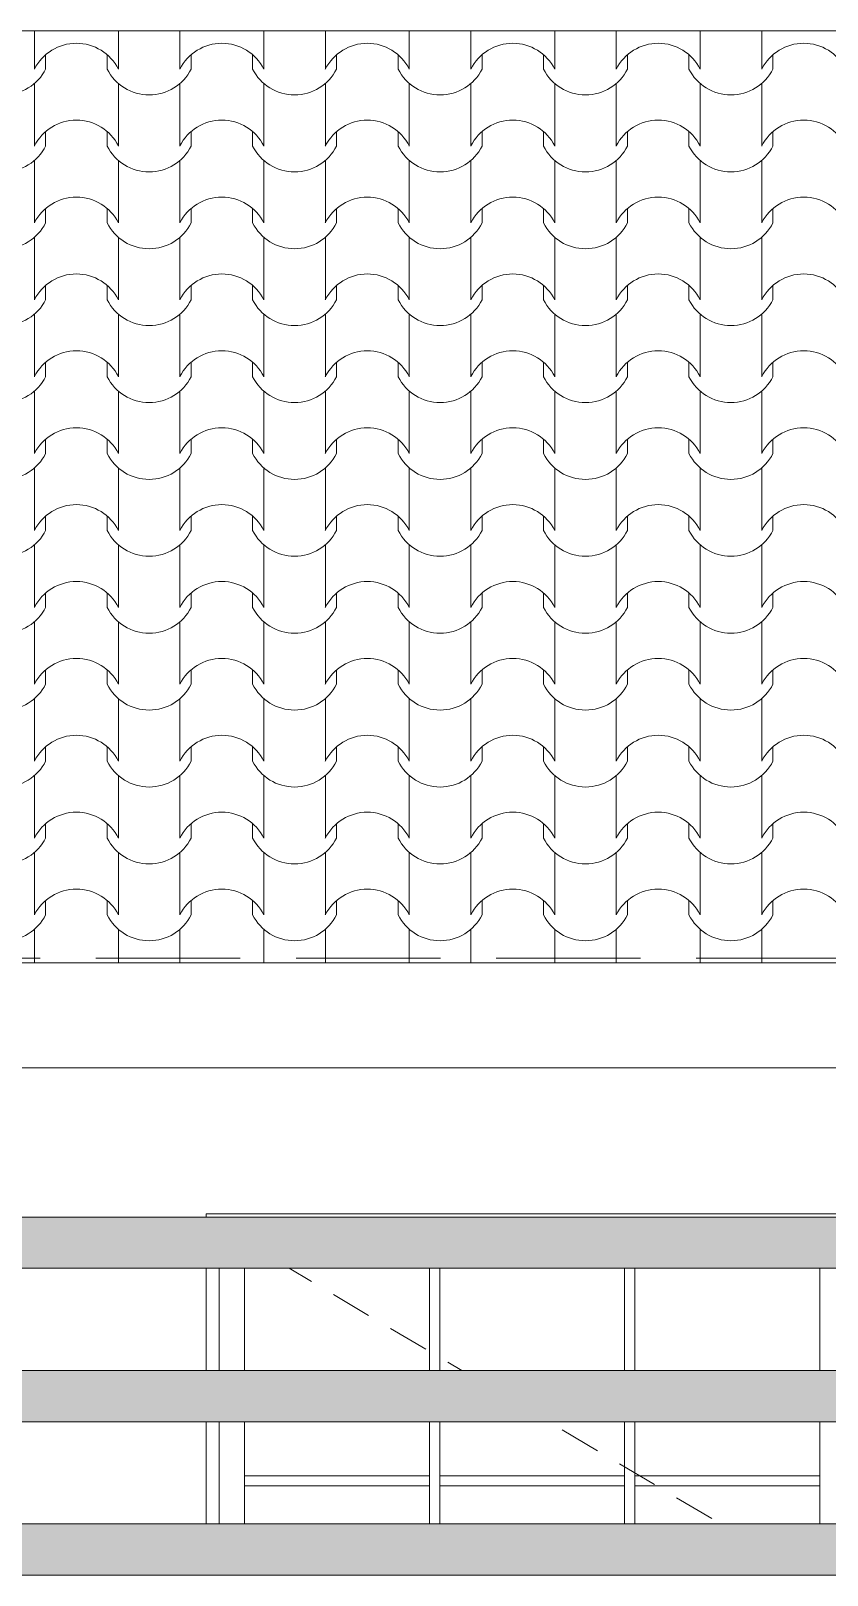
# Model space of a CAD drawing. Header units: millimetres. Extents: x 323482 to 503016, y 8175 to 72038.
# Drawn here: x 452803 to 454360, y 31271 to 34290 of the extents above; entities that cross this region are included whole.
import ezdxf

# ---------------------------------------------------------------- set-up
doc = ezdxf.new("R2010")
doc.units = ezdxf.units.MM
doc.header["$MEASUREMENT"] = 0
doc.linetypes.add('Hidden Line', pattern=[391.222223, 282.222223, -109])
for name, color, linetype, lineweight in [('2D Drafting - General_Pen_No__101', 252, 'Continuous', 13), ('Shell - Roof_Pen_No__120', 7, 'Continuous', 13), ('Structural - Bearing_Pen_No__120', 7, 'Continuous', 13)]:
    doc.layers.add(name, color=color, linetype=linetype, lineweight=lineweight)
doc.layers.add('2D Drafting - General_Pen_No__102', color=7, linetype='Continuous', lineweight=13, true_color=0xcccccc)
doc.layers.add('Structural - Bearing_Pen_No__83', color=7, linetype='Continuous', lineweight=13, true_color=0xff9955)

# ---------------------------------------------------------------- blocks, each defined once
blk = doc.blocks.new('*X4')
at = {"layer": '2D Drafting - General_Pen_No__101', "color": 252, "linetype": 'Continuous', "lineweight": 13}
for p, q in [((452810, 34290.4), (452810, 34276.6)), ((452810, 34276.6), (452810, 34215.7)), ((452974.3, 34290.4), (452974.3, 34276.6)), ((452974.3, 34276.6), (452974.3, 34215.7)), ((453094.5, 34290.4), (453094.5, 34276.6)), ((453094.5, 34276.6), (453094.5, 34215.7)), ((453258.8, 34290.4), (453258.8, 34276.6)), ((453258.8, 34276.6), (453258.8, 34215.7)), ((453379, 34290.4), (453379, 34276.6)), ((453379, 34276.6), (453379, 34215.7)), ((453543.2, 34290.4), (453543.2, 34276.6)), ((453543.2, 34276.6), (453543.2, 34215.7)), ((453663.5, 34290.4), (453663.5, 34276.6)), ((453663.5, 34276.6), (453663.5, 34215.7)), ((453827.7, 34290.4), (453827.7, 34276.6)), ((453827.7, 34276.6), (453827.7, 34215.7)), ((453948, 34290.4), (453948, 34276.6)), ((453948, 34276.6), (453948, 34215.7)), ((454112.2, 34290.4), (454112.2, 34276.6)), ((454112.2, 34276.6), (454112.2, 34215.7)), ((454232.4, 34290.4), (454232.4, 34276.6)), ((454232.4, 34276.6), (454232.4, 34215.7)), ((452832, 34243.7), (452832, 34215.7)), ((452952.3, 34243.7), (452952.3, 34215.7)), ((453116.5, 34243.7), (453116.5, 34215.7)), ((453236.8, 34243.7), (453236.8, 34215.7)), ((453401, 34243.7), (453401, 34215.7)), ((453521.2, 34243.7), (453521.2, 34215.7)), ((453685.5, 34243.7), (453685.5, 34215.7)), ((453805.7, 34243.7), (453805.7, 34215.7)), ((453970, 34243.7), (453970, 34215.7)), ((454090.2, 34243.7), (454090.2, 34215.7)), ((454254.4, 34243.7), (454254.4, 34215.7)), ((452810, 34187.3), (452810, 34126.3)), ((452974.3, 34187.3), (452974.3, 34126.3)), ((453094.5, 34187.3), (453094.5, 34126.3)), ((453258.8, 34187.3), (453258.8, 34126.3)), ((453379, 34187.3), (453379, 34126.3)), ((453543.2, 34187.3), (453543.2, 34126.3)), ((453663.5, 34187.3), (453663.5, 34126.3)), ((453827.7, 34187.3), (453827.7, 34126.3)), ((453948, 34187.3), (453948, 34126.3)), ((454112.2, 34187.3), (454112.2, 34126.3)), ((454232.4, 34187.3), (454232.4, 34126.3)), ((452810, 34126.3), (452810, 34065.3)), ((452974.3, 34126.3), (452974.3, 34065.3)), ((453094.5, 34126.3), (453094.5, 34065.3)), ((453258.8, 34126.3), (453258.8, 34065.3)), ((453379, 34126.3), (453379, 34065.3)), ((453543.2, 34126.3), (453543.2, 34065.3)), ((453663.5, 34126.3), (453663.5, 34065.3)), ((453827.7, 34126.3), (453827.7, 34065.3)), ((453948, 34126.3), (453948, 34065.3)), ((454112.2, 34126.3), (454112.2, 34065.3)), ((454232.4, 34126.3), (454232.4, 34065.3)), ((452832, 34093.4), (452832, 34065.3)), ((452952.3, 34093.4), (452952.3, 34065.3)), ((453116.5, 34093.4), (453116.5, 34065.3)), ((453236.8, 34093.4), (453236.8, 34065.3)), ((453401, 34093.4), (453401, 34065.3)), ((453521.2, 34093.4), (453521.2, 34065.3)), ((453685.5, 34093.4), (453685.5, 34065.3)), ((453805.7, 34093.4), (453805.7, 34065.3)), ((453970, 34093.4), (453970, 34065.3)), ((454090.2, 34093.4), (454090.2, 34065.3)), ((454254.4, 34093.4), (454254.4, 34065.3)), ((452810, 34036.9), (452810, 33976)), ((452974.3, 34036.9), (452974.3, 33976)), ((453094.5, 34036.9), (453094.5, 33976)), ((453258.8, 34036.9), (453258.8, 33976)), ((453379, 34036.9), (453379, 33976)), ((453543.2, 34036.9), (453543.2, 33976)), ((453663.5, 34036.9), (453663.5, 33976)), ((453827.7, 34036.9), (453827.7, 33976)), ((453948, 34036.9), (453948, 33976)), ((454112.2, 34036.9), (454112.2, 33976)), ((454232.4, 34036.9), (454232.4, 33976)), ((452810, 33976), (452810, 33915)), ((452974.3, 33976), (452974.3, 33915)), ((453094.5, 33976), (453094.5, 33915)), ((453258.8, 33976), (453258.8, 33915)), ((453379, 33976), (453379, 33915)), ((453543.2, 33976), (453543.2, 33915)), ((453663.5, 33976), (453663.5, 33915)), ((453827.7, 33976), (453827.7, 33915)), ((453948, 33976), (453948, 33915)), ((454112.2, 33976), (454112.2, 33915)), ((454232.4, 33976), (454232.4, 33915)), ((452832, 33943), (452832, 33915)), ((452952.3, 33943), (452952.3, 33915)), ((453116.5, 33943), (453116.5, 33915)), ((453236.8, 33943), (453236.8, 33915)), ((453401, 33943), (453401, 33915)), ((453521.2, 33943), (453521.2, 33915)), ((453685.5, 33943), (453685.5, 33915)), ((453805.7, 33943), (453805.7, 33915)), ((453970, 33943), (453970, 33915)), ((454090.2, 33943), (454090.2, 33915)), ((454254.4, 33943), (454254.4, 33915)), ((452810, 33886.6), (452810, 33825.6)), ((452974.3, 33886.6), (452974.3, 33825.6)), ((453094.5, 33886.6), (453094.5, 33825.6)), ((453258.8, 33886.6), (453258.8, 33825.6)), ((453379, 33886.6), (453379, 33825.6)), ((453543.2, 33886.6), (453543.2, 33825.6)), ((453663.5, 33886.6), (453663.5, 33825.6)), ((453827.7, 33886.6), (453827.7, 33825.6)), ((453948, 33886.6), (453948, 33825.6)), ((454112.2, 33886.6), (454112.2, 33825.6)), ((454232.4, 33886.6), (454232.4, 33825.6)), ((452810, 33825.6), (452810, 33764.7)), ((452974.3, 33825.6), (452974.3, 33764.7)), ((453094.5, 33825.6), (453094.5, 33764.7)), ((453258.8, 33825.6), (453258.8, 33764.7)), ((453379, 33825.6), (453379, 33764.7)), ((453543.2, 33825.6), (453543.2, 33764.7)), ((453663.5, 33825.6), (453663.5, 33764.7)), ((453827.7, 33825.6), (453827.7, 33764.7)), ((453948, 33825.6), (453948, 33764.7)), ((454112.2, 33825.6), (454112.2, 33764.7)), ((454232.4, 33825.6), (454232.4, 33764.7)), ((452832, 33792.7), (452832, 33764.7)), ((452952.3, 33792.7), (452952.3, 33764.7)), ((453116.5, 33792.7), (453116.5, 33764.7)), ((453236.8, 33792.7), (453236.8, 33764.7)), ((453401, 33792.7), (453401, 33764.7)), ((453521.2, 33792.7), (453521.2, 33764.7)), ((453685.5, 33792.7), (453685.5, 33764.7)), ((453805.7, 33792.7), (453805.7, 33764.7)), ((453970, 33792.7), (453970, 33764.7)), ((454090.2, 33792.7), (454090.2, 33764.7)), ((454254.4, 33792.7), (454254.4, 33764.7)), ((452810, 33736.3), (452810, 33675.3)), ((452974.3, 33736.3), (452974.3, 33675.3)), ((453094.5, 33736.3), (453094.5, 33675.3)), ((453258.8, 33736.3), (453258.8, 33675.3)), ((453379, 33736.3), (453379, 33675.3)), ((453543.2, 33736.3), (453543.2, 33675.3)), ((453663.5, 33736.3), (453663.5, 33675.3)), ((453827.7, 33736.3), (453827.7, 33675.3)), ((453948, 33736.3), (453948, 33675.3)), ((454112.2, 33736.3), (454112.2, 33675.3)), ((454232.4, 33736.3), (454232.4, 33675.3)), ((452810, 33675.3), (452810, 33614.3)), ((452974.3, 33675.3), (452974.3, 33614.3)), ((453094.5, 33675.3), (453094.5, 33614.3)), ((453258.8, 33675.3), (453258.8, 33614.3)), ((453379, 33675.3), (453379, 33614.3)), ((453543.2, 33675.3), (453543.2, 33614.3)), ((453663.5, 33675.3), (453663.5, 33614.3)), ((453827.7, 33675.3), (453827.7, 33614.3)), ((453948, 33675.3), (453948, 33614.3)), ((454112.2, 33675.3), (454112.2, 33614.3)), ((454232.4, 33675.3), (454232.4, 33614.3)), ((452832, 33642.3), (452832, 33614.3)), ((452952.3, 33642.3), (452952.3, 33614.3)), ((453116.5, 33642.3), (453116.5, 33614.3)), ((453236.8, 33642.3), (453236.8, 33614.3)), ((453401, 33642.3), (453401, 33614.3)), ((453521.2, 33642.3), (453521.2, 33614.3)), ((453685.5, 33642.3), (453685.5, 33614.3)), ((453805.7, 33642.3), (453805.7, 33614.3)), ((453970, 33642.3), (453970, 33614.3)), ((454090.2, 33642.3), (454090.2, 33614.3)), ((454254.4, 33642.3), (454254.4, 33614.3)), ((452810, 33585.9), (452810, 33524.9)), ((452974.3, 33585.9), (452974.3, 33524.9)), ((453094.5, 33585.9), (453094.5, 33524.9)), ((453258.8, 33585.9), (453258.8, 33524.9)), ((453379, 33585.9), (453379, 33524.9)), ((453543.2, 33585.9), (453543.2, 33524.9)), ((453663.5, 33585.9), (453663.5, 33524.9)), ((453827.7, 33585.9), (453827.7, 33524.9)), ((453948, 33585.9), (453948, 33524.9)), ((454112.2, 33585.9), (454112.2, 33524.9)), ((454232.4, 33585.9), (454232.4, 33524.9)), ((452810, 33524.9), (452810, 33464)), ((452974.3, 33524.9), (452974.3, 33464)), ((453094.5, 33524.9), (453094.5, 33464)), ((453258.8, 33524.9), (453258.8, 33464)), ((453379, 33524.9), (453379, 33464)), ((453543.2, 33524.9), (453543.2, 33464)), ((453663.5, 33524.9), (453663.5, 33464)), ((453827.7, 33524.9), (453827.7, 33464)), ((453948, 33524.9), (453948, 33464)), ((454112.2, 33524.9), (454112.2, 33464)), ((454232.4, 33524.9), (454232.4, 33464)), ((452832, 33492), (452832, 33464)), ((452952.3, 33492), (452952.3, 33464)), ((453116.5, 33492), (453116.5, 33464)), ((453236.8, 33492), (453236.8, 33464)), ((453401, 33492), (453401, 33464)), ((453521.2, 33492), (453521.2, 33464)), ((453685.5, 33492), (453685.5, 33464)), ((453805.7, 33492), (453805.7, 33464)), ((453970, 33492), (453970, 33464)), ((454090.2, 33492), (454090.2, 33464)), ((454254.4, 33492), (454254.4, 33464)), ((452810, 33435.6), (452810, 33374.6)), ((452974.3, 33435.6), (452974.3, 33374.6)), ((453094.5, 33435.6), (453094.5, 33374.6)), ((453258.8, 33435.6), (453258.8, 33374.6)), ((453379, 33435.6), (453379, 33374.6)), ((453543.2, 33435.6), (453543.2, 33374.6)), ((453663.5, 33435.6), (453663.5, 33374.6)), ((453827.7, 33435.6), (453827.7, 33374.6)), ((453948, 33435.6), (453948, 33374.6)), ((454112.2, 33435.6), (454112.2, 33374.6)), ((454232.4, 33435.6), (454232.4, 33374.6)), ((452810, 33374.6), (452810, 33313.6)), ((452974.3, 33374.6), (452974.3, 33313.6)), ((453094.5, 33374.6), (453094.5, 33313.6)), ((453258.8, 33374.6), (453258.8, 33313.6)), ((453379, 33374.6), (453379, 33313.6)), ((453543.2, 33374.6), (453543.2, 33313.6)), ((453663.5, 33374.6), (453663.5, 33313.6)), ((453827.7, 33374.6), (453827.7, 33313.6)), ((453948, 33374.6), (453948, 33313.6)), ((454112.2, 33374.6), (454112.2, 33313.6)), ((454232.4, 33374.6), (454232.4, 33313.6)), ((452832, 33341.7), (452832, 33313.6)), ((452952.3, 33341.7), (452952.3, 33313.6)), ((453116.5, 33341.7), (453116.5, 33313.6)), ((453236.8, 33341.7), (453236.8, 33313.6)), ((453401, 33341.7), (453401, 33313.6)), ((453521.2, 33341.7), (453521.2, 33313.6)), ((453685.5, 33341.7), (453685.5, 33313.6)), ((453805.7, 33341.7), (453805.7, 33313.6)), ((453970, 33341.7), (453970, 33313.6)), ((454090.2, 33341.7), (454090.2, 33313.6)), ((454254.4, 33341.7), (454254.4, 33313.6)), ((452810, 33285.2), (452810, 33224.3)), ((452974.3, 33285.2), (452974.3, 33224.3)), ((453094.5, 33285.2), (453094.5, 33224.3)), ((453258.8, 33285.2), (453258.8, 33224.3)), ((453379, 33285.2), (453379, 33224.3)), ((453543.2, 33285.2), (453543.2, 33224.3)), ((453663.5, 33285.2), (453663.5, 33224.3)), ((453827.7, 33285.2), (453827.7, 33224.3)), ((453948, 33285.2), (453948, 33224.3)), ((454112.2, 33285.2), (454112.2, 33224.3)), ((454232.4, 33285.2), (454232.4, 33224.3)), ((452810, 33224.3), (452810, 33163.3)), ((452974.3, 33224.3), (452974.3, 33163.3)), ((453094.5, 33224.3), (453094.5, 33163.3)), ((453258.8, 33224.3), (453258.8, 33163.3)), ((453379, 33224.3), (453379, 33163.3)), ((453543.2, 33224.3), (453543.2, 33163.3)), ((453663.5, 33224.3), (453663.5, 33163.3)), ((453827.7, 33224.3), (453827.7, 33163.3)), ((453948, 33224.3), (453948, 33163.3)), ((454112.2, 33224.3), (454112.2, 33163.3)), ((454232.4, 33224.3), (454232.4, 33163.3)), ((452832, 33191.3), (452832, 33163.3)), ((452952.3, 33191.3), (452952.3, 33163.3)), ((453116.5, 33191.3), (453116.5, 33163.3)), ((453236.8, 33191.3), (453236.8, 33163.3)), ((453401, 33191.3), (453401, 33163.3)), ((453521.2, 33191.3), (453521.2, 33163.3)), ((453685.5, 33191.3), (453685.5, 33163.3)), ((453805.7, 33191.3), (453805.7, 33163.3)), ((453970, 33191.3), (453970, 33163.3)), ((454090.2, 33191.3), (454090.2, 33163.3)), ((454254.4, 33191.3), (454254.4, 33163.3)), ((452810, 33134.9), (452810, 33073.9)), ((452974.3, 33134.9), (452974.3, 33073.9)), ((453094.5, 33134.9), (453094.5, 33073.9)), ((453258.8, 33134.9), (453258.8, 33073.9)), ((453379, 33134.9), (453379, 33073.9)), ((453543.2, 33134.9), (453543.2, 33073.9)), ((453663.5, 33134.9), (453663.5, 33073.9)), ((453827.7, 33134.9), (453827.7, 33073.9)), ((453948, 33134.9), (453948, 33073.9)), ((454112.2, 33134.9), (454112.2, 33073.9)), ((454232.4, 33134.9), (454232.4, 33073.9)), ((452810, 33073.9), (452810, 33013)), ((452974.3, 33073.9), (452974.3, 33013)), ((453094.5, 33073.9), (453094.5, 33013)), ((453258.8, 33073.9), (453258.8, 33013)), ((453379, 33073.9), (453379, 33013)), ((453543.2, 33073.9), (453543.2, 33013)), ((453663.5, 33073.9), (453663.5, 33013)), ((453827.7, 33073.9), (453827.7, 33013)), ((453948, 33073.9), (453948, 33013)), ((454112.2, 33073.9), (454112.2, 33013)), ((454232.4, 33073.9), (454232.4, 33013)), ((452832, 33041), (452832, 33013)), ((452952.3, 33041), (452952.3, 33013)), ((453116.5, 33041), (453116.5, 33013)), ((453236.8, 33041), (453236.8, 33013)), ((453401, 33041), (453401, 33013)), ((453521.2, 33041), (453521.2, 33013)), ((453685.5, 33041), (453685.5, 33013)), ((453805.7, 33041), (453805.7, 33013)), ((453970, 33041), (453970, 33013)), ((454090.2, 33041), (454090.2, 33013)), ((454254.4, 33041), (454254.4, 33013)), ((452810, 32984.6), (452810, 32923.6)), ((452974.3, 32984.6), (452974.3, 32923.6)), ((453094.5, 32984.6), (453094.5, 32923.6)), ((453258.8, 32984.6), (453258.8, 32923.6)), ((453379, 32984.6), (453379, 32923.6)), ((453543.2, 32984.6), (453543.2, 32923.6)), ((453663.5, 32984.6), (453663.5, 32923.6)), ((453827.7, 32984.6), (453827.7, 32923.6)), ((453948, 32984.6), (453948, 32923.6)), ((454112.2, 32984.6), (454112.2, 32923.6)), ((454232.4, 32984.6), (454232.4, 32923.6)), ((452810, 32923.6), (452810, 32862.6)), ((452974.3, 32923.6), (452974.3, 32862.6)), ((453094.5, 32923.6), (453094.5, 32862.6)), ((453258.8, 32923.6), (453258.8, 32862.6)), ((453379, 32923.6), (453379, 32862.6)), ((453543.2, 32923.6), (453543.2, 32862.6)), ((453663.5, 32923.6), (453663.5, 32862.6)), ((453827.7, 32923.6), (453827.7, 32862.6)), ((453948, 32923.6), (453948, 32862.6)), ((454112.2, 32923.6), (454112.2, 32862.6)), ((454232.4, 32923.6), (454232.4, 32862.6)), ((452832, 32890.7), (452832, 32862.6)), ((452952.3, 32890.7), (452952.3, 32862.6)), ((453116.5, 32890.7), (453116.5, 32862.6)), ((453236.8, 32890.7), (453236.8, 32862.6)), ((453401, 32890.7), (453401, 32862.6)), ((453521.2, 32890.7), (453521.2, 32862.6)), ((453685.5, 32890.7), (453685.5, 32862.6)), ((453805.7, 32890.7), (453805.7, 32862.6)), ((453970, 32890.7), (453970, 32862.6)), ((454090.2, 32890.7), (454090.2, 32862.6)), ((454254.4, 32890.7), (454254.4, 32862.6)), ((452810, 32834.2), (452810, 32773.3)), ((452974.3, 32834.2), (452974.3, 32773.3)), ((453094.5, 32834.2), (453094.5, 32773.3)), ((453258.8, 32834.2), (453258.8, 32773.3)), ((453379, 32834.2), (453379, 32773.3)), ((453543.2, 32834.2), (453543.2, 32773.3)), ((453663.5, 32834.2), (453663.5, 32773.3)), ((453827.7, 32834.2), (453827.7, 32773.3)), ((453948, 32834.2), (453948, 32773.3)), ((454112.2, 32834.2), (454112.2, 32773.3)), ((454232.4, 32834.2), (454232.4, 32773.3)), ((452810, 32773.3), (452810, 32712.3)), ((452974.3, 32773.3), (452974.3, 32712.3)), ((453094.5, 32773.3), (453094.5, 32712.3)), ((453258.8, 32773.3), (453258.8, 32712.3)), ((453379, 32773.3), (453379, 32712.3)), ((453543.2, 32773.3), (453543.2, 32712.3)), ((453663.5, 32773.3), (453663.5, 32712.3)), ((453827.7, 32773.3), (453827.7, 32712.3)), ((453948, 32773.3), (453948, 32712.3)), ((454112.2, 32773.3), (454112.2, 32712.3)), ((454232.4, 32773.3), (454232.4, 32712.3)), ((452832, 32740.3), (452832, 32712.3)), ((452952.3, 32740.3), (452952.3, 32712.3)), ((453116.5, 32740.3), (453116.5, 32712.3)), ((453236.8, 32740.3), (453236.8, 32712.3)), ((453401, 32740.3), (453401, 32712.3)), ((453521.2, 32740.3), (453521.2, 32712.3)), ((453685.5, 32740.3), (453685.5, 32712.3)), ((453805.7, 32740.3), (453805.7, 32712.3)), ((453970, 32740.3), (453970, 32712.3)), ((454090.2, 32740.3), (454090.2, 32712.3)), ((454254.4, 32740.3), (454254.4, 32712.3)), ((452810, 32683.9), (452810, 32622.9)), ((452974.3, 32683.9), (452974.3, 32622.9)), ((453094.5, 32683.9), (453094.5, 32622.9)), ((453258.8, 32683.9), (453258.8, 32622.9)), ((453379, 32683.9), (453379, 32622.9)), ((453543.2, 32683.9), (453543.2, 32622.9)), ((453663.5, 32683.9), (453663.5, 32622.9)), ((453827.7, 32683.9), (453827.7, 32622.9)), ((453948, 32683.9), (453948, 32622.9)), ((454112.2, 32683.9), (454112.2, 32622.9)), ((454232.4, 32683.9), (454232.4, 32622.9)), ((452810, 32622.9), (452810, 32562)), ((452974.3, 32622.9), (452974.3, 32562)), ((453094.5, 32622.9), (453094.5, 32562)), ((453258.8, 32622.9), (453258.8, 32562)), ((453379, 32622.9), (453379, 32562)), ((453543.2, 32622.9), (453543.2, 32562)), ((453663.5, 32622.9), (453663.5, 32562)), ((453827.7, 32622.9), (453827.7, 32562)), ((453948, 32622.9), (453948, 32562)), ((454112.2, 32622.9), (454112.2, 32562)), ((454232.4, 32622.9), (454232.4, 32562)), ((452832, 32590), (452832, 32562)), ((452952.3, 32590), (452952.3, 32562)), ((453116.5, 32590), (453116.5, 32562)), ((453236.8, 32590), (453236.8, 32562)), ((453401, 32590), (453401, 32562)), ((453521.2, 32590), (453521.2, 32562)), ((453685.5, 32590), (453685.5, 32562)), ((453805.7, 32590), (453805.7, 32562)), ((453970, 32590), (453970, 32562)), ((454090.2, 32590), (454090.2, 32562)), ((454254.4, 32590), (454254.4, 32562)), ((452810, 32533.6), (452810, 32472.6)), ((452974.3, 32533.6), (452974.3, 32472.6)), ((453094.5, 32533.6), (453094.5, 32472.6)), ((453258.8, 32533.6), (453258.8, 32472.6)), ((453379, 32533.6), (453379, 32472.6)), ((453543.2, 32533.6), (453543.2, 32472.6)), ((453663.5, 32533.6), (453663.5, 32472.6)), ((453827.7, 32533.6), (453827.7, 32472.6)), ((453948, 32533.6), (453948, 32472.6)), ((454112.2, 32533.6), (454112.2, 32472.6)), ((454232.4, 32533.6), (454232.4, 32472.6)), ((452810, 32472.6), (452810, 32468.3)), ((452974.3, 32472.6), (452974.3, 32468.3)), ((453094.5, 32472.6), (453094.5, 32468.3)), ((453258.8, 32472.6), (453258.8, 32468.3)), ((453379, 32472.6), (453379, 32468.3)), ((453543.2, 32472.6), (453543.2, 32468.3)), ((453663.5, 32472.6), (453663.5, 32468.3)), ((453827.7, 32472.6), (453827.7, 32468.3)), ((453948, 32472.6), (453948, 32468.3)), ((454112.2, 32472.6), (454112.2, 32468.3)), ((454232.4, 32472.6), (454232.4, 32468.3))]:
    blk.add_line(p, q, dxfattribs=at)
for centre, radius, start, end in [((452892.4, 34173.7), 92.5, 90.1705, 153.0115), ((452891.9, 34173.7), 92.5, 26.9885, 89.8295), ((453176.9, 34173.7), 92.5, 90.1705, 153.0115), ((453176.4, 34173.7), 92.5, 26.9885, 89.8295), ((453461.4, 34173.7), 92.5, 90.1705, 153.0115), ((453460.8, 34173.7), 92.5, 26.9885, 89.8295), ((453745.9, 34173.7), 92.5, 90.1705, 153.0115), ((453745.3, 34173.7), 92.5, 26.9885, 89.8295), ((454030.4, 34173.7), 92.5, 90.1705, 153.0115), ((454029.8, 34173.7), 92.5, 26.9885, 89.8295), ((454314.8, 34173.7), 92.5, 90.1705, 153.0115), ((454314.3, 34173.7), 92.5, 26.9885, 89.8295), ((452749.9, 34257), 91.9, 206.7044, 333.2956), ((453034.4, 34257), 91.9, 206.7044, 333.2956), ((453318.9, 34257), 91.9, 206.7044, 333.2956), ((453603.4, 34257), 91.9, 206.7044, 333.2956), ((453887.8, 34257), 91.9, 206.7044, 333.2956), ((454172.3, 34257), 91.9, 206.7044, 333.2956), ((452892.4, 34023.4), 92.5, 90.1705, 153.0115), ((452891.9, 34023.4), 92.5, 26.9885, 89.8295), ((453176.9, 34023.4), 92.5, 90.1705, 153.0115), ((453176.4, 34023.4), 92.5, 26.9885, 89.8295), ((453461.4, 34023.4), 92.5, 90.1705, 153.0115), ((453460.8, 34023.4), 92.5, 26.9885, 89.8295), ((453745.9, 34023.4), 92.5, 90.1705, 153.0115), ((453745.3, 34023.4), 92.5, 26.9885, 89.8295), ((454030.4, 34023.4), 92.5, 90.1705, 153.0115), ((454029.8, 34023.4), 92.5, 26.9885, 89.8295), ((454314.8, 34023.4), 92.5, 90.1705, 153.0115), ((454314.3, 34023.4), 92.5, 26.9885, 89.8295), ((452749.9, 34106.6), 91.9, 206.7044, 333.2956), ((453034.4, 34106.6), 91.9, 206.7044, 333.2956), ((453318.9, 34106.6), 91.9, 206.7044, 333.2956), ((453603.4, 34106.6), 91.9, 206.7044, 333.2956), ((453887.8, 34106.6), 91.9, 206.7044, 333.2956), ((454172.3, 34106.6), 91.9, 206.7044, 333.2956), ((452892.4, 33873), 92.5, 90.1705, 153.0115), ((452891.9, 33873), 92.5, 26.9885, 89.8295), ((453176.9, 33873), 92.5, 90.1705, 153.0115), ((453176.4, 33873), 92.5, 26.9885, 89.8295), ((453461.4, 33873), 92.5, 90.1705, 153.0115), ((453460.8, 33873), 92.5, 26.9885, 89.8295), ((453745.9, 33873), 92.5, 90.1705, 153.0115), ((453745.3, 33873), 92.5, 26.9885, 89.8295), ((454030.4, 33873), 92.5, 90.1705, 153.0115), ((454029.8, 33873), 92.5, 26.9885, 89.8295), ((454314.8, 33873), 92.5, 90.1705, 153.0115), ((454314.3, 33873), 92.5, 26.9885, 89.8295), ((452749.9, 33956.3), 91.9, 206.7044, 333.2956), ((453034.4, 33956.3), 91.9, 206.7044, 333.2956), ((453318.9, 33956.3), 91.9, 206.7044, 333.2956), ((453603.4, 33956.3), 91.9, 206.7044, 333.2956), ((453887.8, 33956.3), 91.9, 206.7044, 333.2956), ((454172.3, 33956.3), 91.9, 206.7044, 333.2956), ((452892.4, 33722.7), 92.5, 90.1705, 153.0115), ((452891.9, 33722.7), 92.5, 26.9885, 89.8295), ((453176.9, 33722.7), 92.5, 90.1705, 153.0115), ((453176.4, 33722.7), 92.5, 26.9885, 89.8295), ((453461.4, 33722.7), 92.5, 90.1705, 153.0115), ((453460.8, 33722.7), 92.5, 26.9885, 89.8295), ((453745.9, 33722.7), 92.5, 90.1705, 153.0115), ((453745.3, 33722.7), 92.5, 26.9885, 89.8295), ((454030.4, 33722.7), 92.5, 90.1705, 153.0115), ((454029.8, 33722.7), 92.5, 26.9885, 89.8295), ((454314.8, 33722.7), 92.5, 90.1705, 153.0115), ((454314.3, 33722.7), 92.5, 26.9885, 89.8295), ((452749.9, 33806), 91.9, 206.7044, 333.2956), ((453034.4, 33806), 91.9, 206.7044, 333.2956), ((453318.9, 33806), 91.9, 206.7044, 333.2956), ((453603.4, 33806), 91.9, 206.7044, 333.2956), ((453887.8, 33806), 91.9, 206.7044, 333.2956), ((454172.3, 33806), 91.9, 206.7044, 333.2956), ((452892.4, 33572.4), 92.5, 90.1705, 153.0115), ((452891.9, 33572.4), 92.5, 26.9885, 89.8295), ((453176.9, 33572.4), 92.5, 90.1705, 153.0115), ((453176.4, 33572.4), 92.5, 26.9885, 89.8295), ((453461.4, 33572.4), 92.5, 90.1705, 153.0115), ((453460.8, 33572.4), 92.5, 26.9885, 89.8295), ((453745.9, 33572.4), 92.5, 90.1705, 153.0115), ((453745.3, 33572.4), 92.5, 26.9885, 89.8295), ((454030.4, 33572.4), 92.5, 90.1705, 153.0115), ((454029.8, 33572.4), 92.5, 26.9885, 89.8295), ((454314.8, 33572.4), 92.5, 90.1705, 153.0115), ((454314.3, 33572.4), 92.5, 26.9885, 89.8295), ((452749.9, 33655.6), 91.9, 206.7044, 333.2956), ((453034.4, 33655.6), 91.9, 206.7044, 333.2956), ((453318.9, 33655.6), 91.9, 206.7044, 333.2956), ((453603.4, 33655.6), 91.9, 206.7044, 333.2956), ((453887.8, 33655.6), 91.9, 206.7044, 333.2956), ((454172.3, 33655.6), 91.9, 206.7044, 333.2956), ((452892.4, 33422), 92.5, 90.1705, 153.0115), ((452891.9, 33422), 92.5, 26.9885, 89.8295), ((453176.9, 33422), 92.5, 90.1705, 153.0115), ((453176.4, 33422), 92.5, 26.9885, 89.8295), ((453461.4, 33422), 92.5, 90.1705, 153.0115), ((453460.8, 33422), 92.5, 26.9885, 89.8295), ((453745.9, 33422), 92.5, 90.1705, 153.0115), ((453745.3, 33422), 92.5, 26.9885, 89.8295), ((454030.4, 33422), 92.5, 90.1705, 153.0115), ((454029.8, 33422), 92.5, 26.9885, 89.8295), ((454314.8, 33422), 92.5, 90.1705, 153.0115), ((454314.3, 33422), 92.5, 26.9885, 89.8295), ((452749.9, 33505.3), 91.9, 206.7044, 333.2956), ((453034.4, 33505.3), 91.9, 206.7044, 333.2956), ((453318.9, 33505.3), 91.9, 206.7044, 333.2956), ((453603.4, 33505.3), 91.9, 206.7044, 333.2956), ((453887.8, 33505.3), 91.9, 206.7044, 333.2956), ((454172.3, 33505.3), 91.9, 206.7044, 333.2956), ((452892.4, 33271.7), 92.5, 90.1705, 153.0115), ((452891.9, 33271.7), 92.5, 26.9885, 89.8295), ((453176.9, 33271.7), 92.5, 90.1705, 153.0115), ((453176.4, 33271.7), 92.5, 26.9885, 89.8295), ((453461.4, 33271.7), 92.5, 90.1705, 153.0115), ((453460.8, 33271.7), 92.5, 26.9885, 89.8295), ((453745.9, 33271.7), 92.5, 90.1705, 153.0115), ((453745.3, 33271.7), 92.5, 26.9885, 89.8295), ((454030.4, 33271.7), 92.5, 90.1705, 153.0115), ((454029.8, 33271.7), 92.5, 26.9885, 89.8295), ((454314.8, 33271.7), 92.5, 90.1705, 153.0115), ((454314.3, 33271.7), 92.5, 26.9885, 89.8295), ((452749.9, 33355), 91.9, 206.7044, 333.2956), ((453034.4, 33355), 91.9, 206.7044, 333.2956), ((453318.9, 33355), 91.9, 206.7044, 333.2956), ((453603.4, 33355), 91.9, 206.7044, 333.2956), ((453887.8, 33355), 91.9, 206.7044, 333.2956), ((454172.3, 33355), 91.9, 206.7044, 333.2956), ((452892.4, 33121.3), 92.5, 90.1705, 153.0115), ((452891.9, 33121.3), 92.5, 26.9885, 89.8295), ((453176.9, 33121.3), 92.5, 90.1705, 153.0115), ((453176.4, 33121.3), 92.5, 26.9885, 89.8295), ((453461.4, 33121.3), 92.5, 90.1705, 153.0115), ((453460.8, 33121.3), 92.5, 26.9885, 89.8295), ((453745.9, 33121.3), 92.5, 90.1705, 153.0115), ((453745.3, 33121.3), 92.5, 26.9885, 89.8295), ((454030.4, 33121.3), 92.5, 90.1705, 153.0115), ((454029.8, 33121.3), 92.5, 26.9885, 89.8295), ((454314.8, 33121.3), 92.5, 90.1705, 153.0115), ((454314.3, 33121.3), 92.5, 26.9885, 89.8295), ((452749.9, 33204.6), 91.9, 206.7044, 333.2956), ((453034.4, 33204.6), 91.9, 206.7044, 333.2956), ((453318.9, 33204.6), 91.9, 206.7044, 333.2956), ((453603.4, 33204.6), 91.9, 206.7044, 333.2956), ((453887.8, 33204.6), 91.9, 206.7044, 333.2956), ((454172.3, 33204.6), 91.9, 206.7044, 333.2956), ((452892.4, 32971), 92.5, 90.1705, 153.0115), ((452891.9, 32971), 92.5, 26.9885, 89.8295), ((453176.9, 32971), 92.5, 90.1705, 153.0115), ((453176.4, 32971), 92.5, 26.9885, 89.8295), ((453461.4, 32971), 92.5, 90.1705, 153.0115), ((453460.8, 32971), 92.5, 26.9885, 89.8295), ((453745.9, 32971), 92.5, 90.1705, 153.0115), ((453745.3, 32971), 92.5, 26.9885, 89.8295), ((454030.4, 32971), 92.5, 90.1705, 153.0115), ((454029.8, 32971), 92.5, 26.9885, 89.8295), ((454314.8, 32971), 92.5, 90.1705, 153.0115), ((454314.3, 32971), 92.5, 26.9885, 89.8295), ((452749.9, 33054.3), 91.9, 206.7044, 333.2956), ((453034.4, 33054.3), 91.9, 206.7044, 333.2956), ((453318.9, 33054.3), 91.9, 206.7044, 333.2956), ((453603.4, 33054.3), 91.9, 206.7044, 333.2956), ((453887.8, 33054.3), 91.9, 206.7044, 333.2956), ((454172.3, 33054.3), 91.9, 206.7044, 333.2956), ((452892.4, 32820.7), 92.5, 90.1705, 153.0115), ((452891.9, 32820.7), 92.5, 26.9885, 89.8295), ((453176.9, 32820.7), 92.5, 90.1705, 153.0115), ((453176.4, 32820.7), 92.5, 26.9885, 89.8295), ((453461.4, 32820.7), 92.5, 90.1705, 153.0115), ((453460.8, 32820.7), 92.5, 26.9885, 89.8295), ((453745.9, 32820.7), 92.5, 90.1705, 153.0115), ((453745.3, 32820.7), 92.5, 26.9885, 89.8295), ((454030.4, 32820.7), 92.5, 90.1705, 153.0115), ((454029.8, 32820.7), 92.5, 26.9885, 89.8295), ((454314.8, 32820.7), 92.5, 90.1705, 153.0115), ((454314.3, 32820.7), 92.5, 26.9885, 89.8295), ((452749.9, 32903.9), 91.9, 206.7044, 333.2956), ((453034.4, 32903.9), 91.9, 206.7044, 333.2956), ((453318.9, 32903.9), 91.9, 206.7044, 333.2956), ((453603.4, 32903.9), 91.9, 206.7044, 333.2956), ((453887.8, 32903.9), 91.9, 206.7044, 333.2956), ((454172.3, 32903.9), 91.9, 206.7044, 333.2956), ((452892.4, 32670.3), 92.5, 90.1705, 153.0115), ((452891.9, 32670.3), 92.5, 26.9885, 89.8295), ((453176.9, 32670.3), 92.5, 90.1705, 153.0115), ((453176.4, 32670.3), 92.5, 26.9885, 89.8295), ((453461.4, 32670.3), 92.5, 90.1705, 153.0115), ((453460.8, 32670.3), 92.5, 26.9885, 89.8295), ((453745.9, 32670.3), 92.5, 90.1705, 153.0115), ((453745.3, 32670.3), 92.5, 26.9885, 89.8295), ((454030.4, 32670.3), 92.5, 90.1705, 153.0115), ((454029.8, 32670.3), 92.5, 26.9885, 89.8295), ((454314.8, 32670.3), 92.5, 90.1705, 153.0115), ((454314.3, 32670.3), 92.5, 26.9885, 89.8295), ((452749.9, 32753.6), 91.9, 206.7044, 333.2956), ((453034.4, 32753.6), 91.9, 206.7044, 333.2956), ((453318.9, 32753.6), 91.9, 206.7044, 333.2956), ((453603.4, 32753.6), 91.9, 206.7044, 333.2956), ((453887.8, 32753.6), 91.9, 206.7044, 333.2956), ((454172.3, 32753.6), 91.9, 206.7044, 333.2956), ((452892.4, 32520), 92.5, 90.1705, 153.0115), ((452891.9, 32520), 92.5, 26.9885, 89.8295), ((453176.9, 32520), 92.5, 90.1705, 153.0115), ((453176.4, 32520), 92.5, 26.9885, 89.8295), ((453461.4, 32520), 92.5, 90.1705, 153.0115), ((453460.8, 32520), 92.5, 26.9885, 89.8295), ((453745.9, 32520), 92.5, 90.1705, 153.0115), ((453745.3, 32520), 92.5, 26.9885, 89.8295), ((454030.4, 32520), 92.5, 90.1705, 153.0115), ((454029.8, 32520), 92.5, 26.9885, 89.8295), ((454314.8, 32520), 92.5, 90.1705, 153.0115), ((454314.3, 32520), 92.5, 26.9885, 89.8295), ((452749.9, 32603.3), 91.9, 206.7044, 333.2956), ((453034.4, 32603.3), 91.9, 206.7044, 333.2956), ((453318.9, 32603.3), 91.9, 206.7044, 333.2956), ((453603.4, 32603.3), 91.9, 206.7044, 333.2956), ((453887.8, 32603.3), 91.9, 206.7044, 333.2956), ((454172.3, 32603.3), 91.9, 206.7044, 333.2956)]:
    blk.add_arc(centre, radius, start, end, dxfattribs=at)
blk = doc.blocks.new('Fill_2', base_point=(0, 1500))
at = {"layer": '2D Drafting - General_Pen_No__101', "color": 252, "linetype": 'Continuous', "lineweight": 13}
blk.add_blockref('*X4', (0, 0), dxfattribs=at)

msp = doc.modelspace()

# ---------------------------------------------------------------- hatches: boundary and pattern name
at = {"layer": '2D Drafting - General_Pen_No__102', "linetype": 'Continuous', "lineweight": 0, "true_color": 0xcccccc}
for points in [[(455649.1, 31971.1), (450298.9, 31971.1), (450298.9, 31871.1), (455649.1, 31871.1)], [(455649.1, 31671.1), (450298.9, 31671.1), (450298.9, 31571.1), (455649.1, 31571.1)], [(450298.9, 31271.1), (455649.1, 31271.1), (455649.1, 31371.1), (450298.9, 31371.1)]]:
    msp.add_hatch(color=254, dxfattribs=at).paths.add_polyline_path(points)

# ---------------------------------------------------------------- linework, layer by layer
at = {"layer": 'Shell - Roof_Pen_No__120', "color": 7, "linetype": 'Continuous', "lineweight": 13}
for p, q in [((475293.1, 34290.4), (449846.1, 34290.4)), ((449846.1, 32468.3), (460447.6, 32468.3)), ((460447.6, 32262.8), (449846.1, 32262.8))]:
    msp.add_line(p, q, dxfattribs=at)
at = {"layer": 'Structural - Bearing_Pen_No__120', "color": 7, "linetype": 'Continuous', "lineweight": 13}
for p, q in [((453146.1, 31971.1), (453146.1, 31977.2)), ((453146.1, 31977.2), (455644.6, 31977.2)), ((450298.9, 31971.1), (455649.1, 31971.1)), ((450298.9, 31871.1), (455649.1, 31871.1)), ((453146.1, 31671.1), (453146.1, 31871.1)), ((453171.1, 31871.1), (453171.1, 31671.1)), ((453221.1, 31671.1), (453221.1, 31871.1)), ((453308.1, 31871.1), (453351.8, 31845.2)), ((453582.7, 31871.1), (453582.7, 31671.1)), ((453602.7, 31671.1), (453602.7, 31871.1)), ((453964.4, 31871.1), (453964.4, 31671.1)), ((453984.4, 31671.1), (453984.4, 31871.1)), ((454346.1, 31871.1), (454346.1, 31671.1)), ((453394.8, 31819.8), (453463.7, 31779)), ((453506.7, 31753.5), (453575.5, 31712.8)), ((453618.6, 31687.3), (453646, 31671.1)), ((450298.9, 31671.1), (455649.1, 31671.1)), ((450298.9, 31571.1), (455649.1, 31571.1)), ((453146.1, 31371.1), (453146.1, 31571.1)), ((453171.1, 31571.1), (453171.1, 31371.1)), ((453221.1, 31371.1), (453221.1, 31571.1)), ((453582.7, 31571.1), (453582.7, 31465.5)), ((453602.7, 31465.5), (453602.7, 31571.1)), ((453842.3, 31554.9), (453911.2, 31514.2)), ((453964.4, 31571.1), (453964.4, 31465.5)), ((453984.4, 31465.5), (453984.4, 31571.1)), ((454346.1, 31571.1), (454346.1, 31371.1)), ((453582.7, 31465.5), (453221.1, 31465.5)), ((453582.7, 31445.5), (453582.7, 31465.5)), ((453964.4, 31465.5), (453602.7, 31465.5)), ((453602.7, 31465.5), (453602.7, 31445.5)), ((453954.2, 31488.7), (454023, 31448)), ((453964.4, 31445.5), (453964.4, 31465.5)), ((454346.1, 31465.5), (453984.4, 31465.5)), ((453984.4, 31465.5), (453984.4, 31445.5)), ((453221.1, 31445.5), (453582.7, 31445.5)), ((453582.7, 31445.5), (453582.7, 31371.1)), ((453602.7, 31371.1), (453602.7, 31445.5)), ((453602.7, 31445.5), (453964.4, 31445.5)), ((453964.4, 31445.5), (453964.4, 31371.1)), ((453984.4, 31371.1), (453984.4, 31445.5)), ((453984.4, 31445.5), (454346.1, 31445.5)), ((454066.1, 31422.5), (454134.9, 31381.7)), ((450298.9, 31371.1), (455649.1, 31371.1)), ((450298.9, 31271.1), (455649.1, 31271.1))]:
    msp.add_line(p, q, dxfattribs=at)
at = {"layer": 'Structural - Bearing_Pen_No__83', "color": 21, "linetype": 'Hidden Line', "lineweight": 13, "true_color": 0xff9955}
for p, q in [((499376.9, 34290.4), (447887.3, 34290.4)), ((499376.9, 32477.2), (447887.3, 32477.2))]:
    msp.add_line(p, q, dxfattribs=at)

# ---------------------------------------------------------------- block references
at = {"layer": '2D Drafting - General_Pen_No__101', "color": 252, "linetype": 'Continuous', "lineweight": 13}
msp.add_blockref('Fill_2', (0, 1500), dxfattribs=at)

doc.saveas('drawing.dxf')
